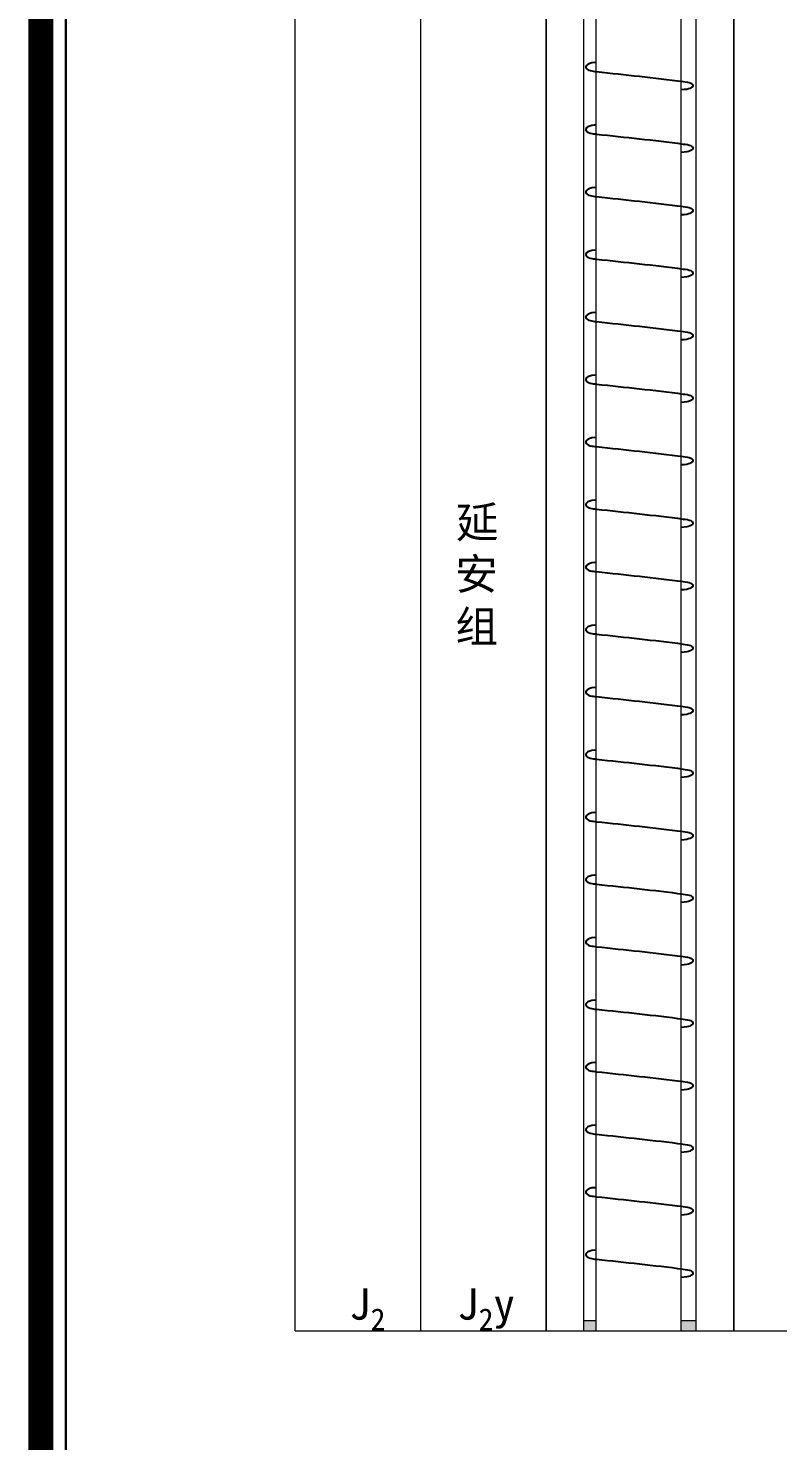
# Model space of a CAD drawing. Header units: millimetres. Extents: x -182 to 395, y -757 to 122.
# Drawn here: x -181.6 to -121.7, y -354.6 to -241.6 of the extents above; entities that cross this region are included whole.
import ezdxf

# ---------------------------------------------------------------- set-up
doc = ezdxf.new("R2010")
doc.units = ezdxf.units.MM
for name, color, linetype in [('KY2WL', 7, 'Continuous'), ('KY6WL', 7, 'Continuous'), ('图框WL', 7, 'Continuous'), ('流量点WT', 7, 'Continuous')]:
    doc.layers.add(name, color=color, linetype=linetype)
doc.styles.get("Standard").update_dxf_attribs({"font": ''})
doc.styles.get('Standard').set_extended_font_data('SimSun')

msp = doc.modelspace()

# ---------------------------------------------------------------- hatches: boundary and pattern name
at = {"lineweight": -3}
h = msp.add_hatch(color=256, dxfattribs=at)
h.paths.add_polyline_path([(-136.23, -344.99), (-137.23, -344.99), (-137.23, -345.79), (-136.23, -345.79)])
h.paths.add_polyline_path([(-128.23, -344.99), (-129.45, -344.99), (-129.45, -345.79), (-128.23, -345.79)])

# ---------------------------------------------------------------- linework, layer by layer
at = {"lineweight": 20}
for p, q in [((-160.29, -345.79), (-160.29, 10.81)), ((-150.29, 10.81), (-150.29, -345.79))]:
    msp.add_line(p, q, dxfattribs=at)
at = {"lineweight": -3}
for points in [[(-136.23, -244.35), (-136.43, -244.29), (-136.97, -244.46), (-137.16, -244.73), (-136.81, -244.99), (-134.01, -245.29), (-131.47, -245.55), (-128.64, -245.93), (-128.48, -246.13), (-128.5, -246.25), (-128.75, -246.44), (-129.06, -246.49), (-129.45, -246.52)], [(-136.23, -249.35), (-136.43, -249.29), (-136.97, -249.46), (-137.16, -249.73), (-136.81, -249.99), (-134.01, -250.29), (-131.47, -250.55), (-128.64, -250.93), (-128.48, -251.13), (-128.5, -251.25), (-128.75, -251.44), (-129.06, -251.49), (-129.45, -251.52)], [(-136.23, -254.35), (-136.43, -254.29), (-136.97, -254.46), (-137.16, -254.73), (-136.81, -254.99), (-134.01, -255.29), (-131.47, -255.55), (-128.64, -255.93), (-128.48, -256.13), (-128.5, -256.25), (-128.75, -256.44), (-129.06, -256.49), (-129.45, -256.52)], [(-136.23, -259.35), (-136.43, -259.29), (-136.97, -259.46), (-137.16, -259.73), (-136.81, -259.99), (-134.01, -260.29), (-131.47, -260.55), (-128.64, -260.93), (-128.48, -261.13), (-128.5, -261.25), (-128.75, -261.44), (-129.06, -261.49), (-129.45, -261.52)], [(-136.23, -264.35), (-136.43, -264.29), (-136.97, -264.46), (-137.16, -264.73), (-136.81, -264.99), (-134.01, -265.29), (-131.47, -265.55), (-128.64, -265.93), (-128.48, -266.13), (-128.5, -266.25), (-128.75, -266.44), (-129.06, -266.49), (-129.45, -266.52)], [(-136.23, -269.35), (-136.43, -269.29), (-136.97, -269.46), (-137.16, -269.73), (-136.81, -269.99), (-134.01, -270.29), (-131.47, -270.55), (-128.64, -270.93), (-128.48, -271.13), (-128.5, -271.25), (-128.75, -271.44), (-129.06, -271.49), (-129.45, -271.52)], [(-136.23, -274.35), (-136.43, -274.29), (-136.97, -274.46), (-137.16, -274.73), (-136.81, -274.99), (-134.01, -275.29), (-131.47, -275.55), (-128.64, -275.93), (-128.48, -276.13), (-128.5, -276.25), (-128.75, -276.44), (-129.06, -276.49), (-129.45, -276.52)], [(-136.23, -279.35), (-136.43, -279.29), (-136.97, -279.46), (-137.16, -279.73), (-136.81, -279.99), (-134.01, -280.29), (-131.47, -280.55), (-128.64, -280.93), (-128.48, -281.13), (-128.5, -281.25), (-128.75, -281.44), (-129.06, -281.49), (-129.45, -281.52)], [(-136.23, -284.35), (-136.43, -284.29), (-136.97, -284.46), (-137.16, -284.73), (-136.81, -284.99), (-134.01, -285.29), (-131.47, -285.55), (-128.64, -285.93), (-128.48, -286.13), (-128.5, -286.25), (-128.75, -286.44), (-129.06, -286.49), (-129.45, -286.52)], [(-136.23, -289.35), (-136.43, -289.29), (-136.97, -289.46), (-137.16, -289.73), (-136.81, -289.99), (-134.01, -290.29), (-131.47, -290.55), (-128.64, -290.93), (-128.48, -291.13), (-128.5, -291.25), (-128.75, -291.44), (-129.06, -291.49), (-129.45, -291.52)], [(-136.23, -294.35), (-136.43, -294.29), (-136.97, -294.46), (-137.16, -294.73), (-136.81, -294.99), (-134.01, -295.29), (-131.47, -295.55), (-128.64, -295.93), (-128.48, -296.13), (-128.5, -296.25), (-128.75, -296.44), (-129.06, -296.49), (-129.45, -296.52)], [(-136.23, -299.35), (-136.43, -299.29), (-136.97, -299.46), (-137.16, -299.73), (-136.81, -299.99), (-134.01, -300.29), (-131.47, -300.55), (-128.64, -300.93), (-128.48, -301.13), (-128.5, -301.25), (-128.75, -301.44), (-129.06, -301.49), (-129.45, -301.52)], [(-136.23, -304.35), (-136.43, -304.29), (-136.97, -304.46), (-137.16, -304.73), (-136.81, -304.99), (-134.01, -305.29), (-131.47, -305.55), (-128.64, -305.93), (-128.48, -306.13), (-128.5, -306.25), (-128.75, -306.44), (-129.06, -306.49), (-129.45, -306.52)], [(-136.23, -309.35), (-136.43, -309.29), (-136.97, -309.46), (-137.16, -309.73), (-136.81, -309.99), (-134.01, -310.29), (-131.47, -310.55), (-128.64, -310.93), (-128.48, -311.13), (-128.5, -311.25), (-128.75, -311.44), (-129.06, -311.49), (-129.45, -311.52)], [(-136.23, -314.35), (-136.43, -314.29), (-136.97, -314.46), (-137.16, -314.73), (-136.81, -314.99), (-134.01, -315.29), (-131.47, -315.55), (-128.64, -315.93), (-128.48, -316.13), (-128.5, -316.25), (-128.75, -316.44), (-129.06, -316.49), (-129.45, -316.52)], [(-136.23, -319.35), (-136.43, -319.29), (-136.97, -319.46), (-137.16, -319.73), (-136.81, -319.99), (-134.01, -320.29), (-131.47, -320.55), (-128.64, -320.93), (-128.48, -321.13), (-128.5, -321.25), (-128.75, -321.44), (-129.06, -321.49), (-129.45, -321.52)], [(-136.23, -324.35), (-136.43, -324.29), (-136.97, -324.46), (-137.16, -324.73), (-136.81, -324.99), (-134.01, -325.29), (-131.47, -325.55), (-128.64, -325.93), (-128.48, -326.13), (-128.5, -326.25), (-128.75, -326.44), (-129.06, -326.49), (-129.45, -326.52)], [(-136.23, -329.35), (-136.43, -329.29), (-136.97, -329.46), (-137.16, -329.73), (-136.81, -329.99), (-134.01, -330.29), (-131.47, -330.55), (-128.64, -330.93), (-128.48, -331.13), (-128.5, -331.25), (-128.75, -331.44), (-129.06, -331.49), (-129.45, -331.52)], [(-136.23, -334.35), (-136.43, -334.29), (-136.97, -334.46), (-137.16, -334.73), (-136.81, -334.99), (-134.01, -335.29), (-131.47, -335.55), (-128.64, -335.93), (-128.48, -336.13), (-128.5, -336.25), (-128.75, -336.44), (-129.06, -336.49), (-129.45, -336.52)], [(-136.23, -339.35), (-136.43, -339.29), (-136.97, -339.46), (-137.16, -339.73), (-136.81, -339.99), (-134.01, -340.29), (-131.47, -340.55), (-128.64, -340.93), (-128.48, -341.13), (-128.5, -341.25), (-128.75, -341.44), (-129.06, -341.49), (-129.45, -341.52)]]:
    msp.add_open_spline(points, degree=3, knots=[0, 0, 0, 0, 0.741552, 1.361513, 2.10839, 2.63269, 9.83149, 10.528495, 11.054661, 11.49087, 11.87932, 12.478633, 12.478633, 12.478633, 12.478633], dxfattribs=at)
at = {"layer": 'KY2WL', "lineweight": 20}
for p, q in [((-136.23, -345.79), (-136.23, -169.19)), ((-136.23, -344.99), (-137.23, -344.99)), ((-128.23, -344.99), (-129.45, -344.99)), ((-160.29, -345.79), (-35.29, -345.79))]:
    msp.add_line(p, q, dxfattribs=at)
at = {"layer": 'KY6WL', "lineweight": 20}
for p, q in [((-140.23, -345.79), (-140.23, 10.81)), ((-140.23, 10.81), (-140.23, -345.79)), ((-125.23, 10.81), (-125.23, -345.79)), ((-125.23, 10.81), (-125.23, -345.79)), ((-125.23, -345.79), (-125.23, 10.81)), ((-137.23, -345.79), (-137.23, -97.19)), ((-128.23, -345.79), (-128.23, -97.19)), ((-129.45, -345.79), (-129.45, -169.19))]:
    msp.add_line(p, q, dxfattribs=at)
at = {"layer": '图框WL'}
for points, const_width in [([(-180.64, -756.11), (-180.64, 120.64), (-180.64, 120.64), (394.04, 120.64)], 2), ([(-178.64, -754.11), (-178.64, 118.64), (-178.64, 118.64), (392.04, 118.64)], 0.2)]:
    msp.add_lwpolyline(points, dxfattribs=dict(at, const_width=const_width))

# ---------------------------------------------------------------- texts
at = {"layer": 'KY2WL', "lineweight": -3}
for s, p in [('延', (-147.45, -282.34)), ('安', (-147.51, -286.49)), ('组', (-147.48, -290.69))]:
    msp.add_text(s, height=2.5, dxfattribs=at).set_placement(p)
at = {"layer": '流量点WT', "char_height": 2.5, "attachment_point": 1}
for s, insert in [('\\A1;J{\\H0.7x;\\S^ 2;}', (-155.97, -342.39)), ('\\A1;J{\\H0.7x;\\S^ 2;}y', (-147.33, -342.39))]:
    msp.add_mtext_dynamic_manual_height_columns(s, width=6.9658, gutter_width=12.5, heights=[0], dxfattribs=dict(at, insert=insert))

doc.saveas('drawing.dxf')
